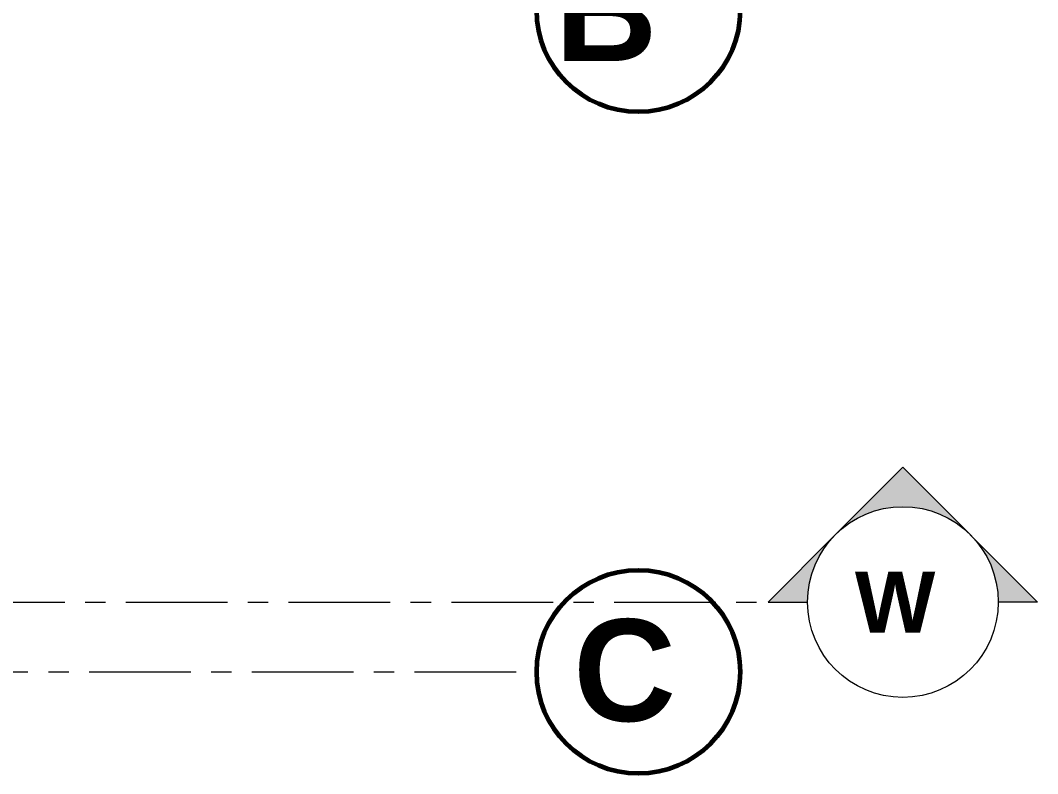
# Model space of a CAD drawing. Header units: inches. Extents: x -38 to 5698, y -33 to 92.
# Drawn here: x 423.032 to 428.032, y 16.65 to 20.35 of the extents above; entities that cross this region are included whole.
import ezdxf

# ---------------------------------------------------------------- set-up
doc = ezdxf.new("R2010")
doc.units = ezdxf.units.IN
doc.header["$MEASUREMENT"] = 0
doc.linetypes.add('Punto & Raya', pattern=[0.65, 0.5, -0.075, 0, -0.075])
doc.layers.add('02 _ ARQ _ ALB _ Ejes Generales', color=7, linetype='Continuous')
doc.layers.add('Marcador - Secciones', color=251, linetype='Continuous')
doc.styles.add('Estilo_Generado_1', font='swisseb.ttf')

msp = doc.modelspace()

# ---------------------------------------------------------------- hatches: boundary and pattern name
at = {"layer": 'Marcador - Secciones', "linetype": 'Continuous', "lineweight": 13}
for points in [[(427.701, 17.824), (427.3697, 18.1553), (427.0385, 17.824, -0.414214)], [(426.7072, 17.4928), (426.9013, 17.4928, -0.198912), (427.0385, 17.824)], [(428.0322, 17.4928), (427.701, 17.824, -0.198912), (427.8382, 17.4928)]]:
    msp.add_hatch(color=7, dxfattribs=at).paths.add_polyline_path(points)

# ---------------------------------------------------------------- linework, layer by layer
at = {"layer": '02 _ ARQ _ ALB _ Ejes Generales', "color": 251, "linetype": 'Punto & Raya', "lineweight": 13}
msp.add_line((418.57, 17.15), (425.57, 17.15), dxfattribs=at)
at = {"layer": '02 _ ARQ _ ALB _ Ejes Generales', "color": 7, "linetype": 'Continuous', "lineweight": 60}
for centre in [(426.07, 20.4), (426.07, 17.15)]:
    msp.add_circle(centre, 0.5, dxfattribs=at)
at = {"layer": 'Marcador - Secciones', "color": 251, "linetype": 'Punto & Raya', "lineweight": 13}
msp.add_line((416.3507, 17.4928), (426.7072, 17.4928), dxfattribs=at)
at = {"layer": 'Marcador - Secciones', "color": 7, "linetype": 'Continuous', "lineweight": 13, "flags": 128}
msp.add_lwpolyline([(427.0385, 17.824), (427.3697, 18.1553), (428.0322, 17.4928)], dxfattribs=at)
for points in [[(427.0385, 17.824), (426.7072, 17.4928), (426.9013, 17.4928, -0.198912)], [(428.0322, 17.4928), (427.8382, 17.4928, 0.198912)]]:
    msp.add_lwpolyline(points, format="xyb", dxfattribs=at)
at = {"layer": 'Marcador - Secciones', "color": 7, "linetype": 'Continuous', "lineweight": 13}
msp.add_circle((427.3697, 17.4928), 0.4685, dxfattribs=at)

# ---------------------------------------------------------------- texts
at = {"layer": '02 _ ARQ _ ALB _ Ejes Generales', "color": 7, "lineweight": 30, "char_height": 0.5, "attachment_point": 1, "style": 'Estilo_Generado_1'}
for s, insert in [("\\A1;{\\pql;\\pt0;\\fSwis721 Ex BT|b1|i0|c0|p34;B''}", (425.6586, 20.65)), ('\\A1;{\\pql;\\pt0;\\fSwis721 Ex BT|b1|i0|c0|p34;C}', (425.75, 17.4081))]:
    msp.add_mtext(s, dxfattribs=dict(at, insert=insert))
at = {"layer": 'Marcador - Secciones', "color": 5, "lineweight": 25, "insert": (427.1338, 17.3428), "char_height": 0.3, "attachment_point": 7, "style": 'Estilo_Generado_1'}
msp.add_mtext('\\A1;{\\pql;\\pt0;\\fSwis721 Ex BT|b1|i0|c0|p34;W}', dxfattribs=at)

doc.saveas('drawing.dxf')
